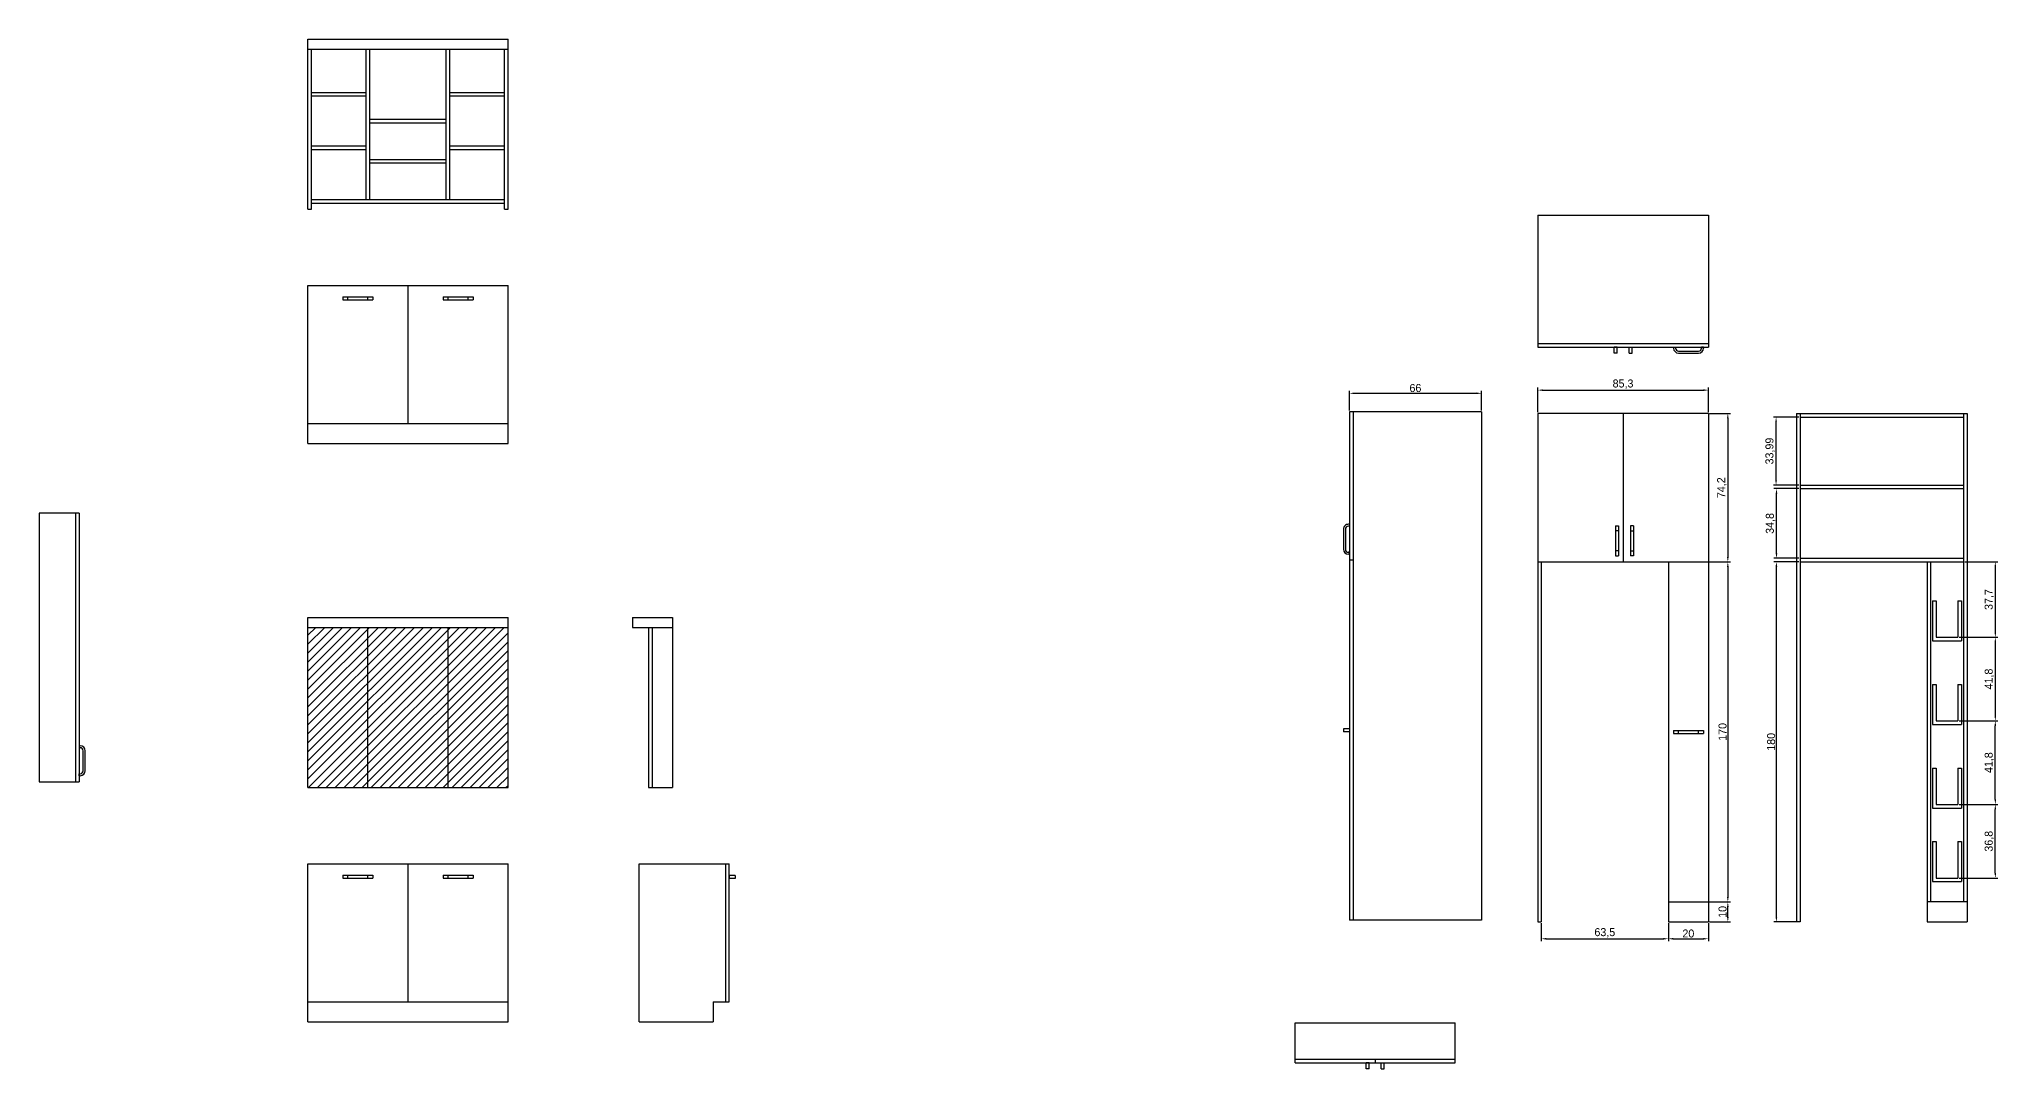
# Model space of a CAD drawing. Header units: millimetres. Extents: x 169 to 4368, y -1049 to 1924.
# Drawn here: x 1275 to 2254, y 1357 to 1872 of the extents above; entities that cross this region are included whole.
import ezdxf

# ---------------------------------------------------------------- set-up
doc = ezdxf.new("R2010")
doc.units = ezdxf.units.MM
doc.layers.add('Wymiar', color=7, linetype='Continuous', true_color=0x9e9e9e)
doc.dimstyles.new('ISO-25', dxfattribs={"dimtxt": 2.5, "dimasz": 2.5, "dimexe": 1.25, "dimexo": 0.625, "dimtad": 1, "dimtxsty": 'Standard', "dimcen": 2.5, "dimadec": 0, "dimazin": 0, "dimtfac": 1, "dimtmove": 0, "dimatfit": 3, "dimfxl": 1, "dimarcsym": 0})

# ---------------------------------------------------------------- blocks, each defined once
blk = doc.blocks.new('Z$W@#27982')
for p, q in [((0, 3), (0, 2.5)), ((0, 3), (1, 3)), ((1, 3), (1, 2.5)), ((2.5, 1), (12.5, 1)), ((2.5, 0), (12.5, 0)), ((15, 3), (14, 3)), ((14, 3), (14, 2.5)), ((15, 3), (15, 2.5))]:
    blk.add_line(p, q)
for centre, radius, start, end in [((2.5, 2.5), 2.5, 180, 270), ((2.5, 2.5), 1.5, 180, 270), ((12.5, 2.5), 1.5, 270, 0), ((12.5, 2.5), 2.5, 270, 0)]:
    blk.add_arc(centre, radius, start, end)
blk = doc.blocks.new('*D293')
at = {"layer": 'Defpoints', "color": 0}
for p in [(1995.86, 1695), (1929.86, 1685.72), (1995.86, 1685.72)]:
    blk.add_point(p, dxfattribs=at)
at = {"layer": 'Wymiar', "color": 0, "lineweight": -2}
for p, q in [((1929.86, 1686.35), (1929.86, 1696.25)), ((1932.36, 1695), (1993.36, 1695)), ((1995.86, 1686.35), (1995.86, 1696.25))]:
    blk.add_line(p, q, dxfattribs=at)
at = {"layer": 'Wymiar', "color": 0}
for points in [[(1932.36, 1695.42), (1932.36, 1694.59), (1929.86, 1695)], [(1993.36, 1694.59), (1993.36, 1695.42), (1995.86, 1695)]]:
    blk.add_solid(points, dxfattribs=at)
at = {"layer": 'Wymiar', "color": 0, "insert": (1962.86, 1697.63), "char_height": 4, "attachment_point": 5}
blk.add_mtext('66', dxfattribs=at)
blk = doc.blocks.new('*D295')
at = {"layer": 'Defpoints', "color": 0}
for p in [(2109.29, 1696.59), (2023.99, 1684.92), (2109.29, 1684.92)]:
    blk.add_point(p, dxfattribs=at)
at = {"layer": 'Wymiar', "color": 0, "lineweight": -2}
for p, q in [((2023.99, 1685.55), (2023.99, 1697.84)), ((2026.49, 1696.59), (2106.79, 1696.59)), ((2109.29, 1685.55), (2109.29, 1697.84))]:
    blk.add_line(p, q, dxfattribs=at)
at = {"layer": 'Wymiar', "color": 0}
for points in [[(2026.49, 1697.01), (2026.49, 1696.17), (2023.99, 1696.59)], [(2106.79, 1696.17), (2106.79, 1697.01), (2109.29, 1696.59)]]:
    blk.add_solid(points, dxfattribs=at)
at = {"layer": 'Wymiar', "color": 0, "insert": (2066.64, 1699.55), "char_height": 4, "attachment_point": 5}
blk.add_mtext('85,3', dxfattribs=at)
blk = doc.blocks.new('*D296')
at = {"layer": 'Defpoints', "color": 0}
for p in [(2025.79, 1430.72), (2089.29, 1430.72), (2089.29, 1422.28)]:
    blk.add_point(p, dxfattribs=at)
at = {"layer": 'Wymiar', "color": 0, "lineweight": -2}
for p, q in [((2025.79, 1430.1), (2025.79, 1421.03)), ((2089.29, 1430.1), (2089.29, 1421.03)), ((2028.29, 1422.28), (2086.79, 1422.28))]:
    blk.add_line(p, q, dxfattribs=at)
at = {"layer": 'Wymiar', "color": 0}
for points in [[(2028.29, 1422.69), (2028.29, 1421.86), (2025.79, 1422.28)], [(2086.79, 1421.86), (2086.79, 1422.69), (2089.29, 1422.28)]]:
    blk.add_solid(points, dxfattribs=at)
at = {"layer": 'Wymiar', "color": 0, "insert": (2057.54, 1425.23), "char_height": 4, "attachment_point": 5}
blk.add_mtext('63,5', dxfattribs=at)
blk = doc.blocks.new('*D297')
at = {"layer": 'Defpoints', "color": 0}
for p in [(2089.29, 1430.72), (2109.29, 1430.72), (2109.29, 1422.28)]:
    blk.add_point(p, dxfattribs=at)
at = {"layer": 'Wymiar', "color": 0, "lineweight": -2}
for p, q in [((2089.29, 1430.1), (2089.29, 1421.03)), ((2109.29, 1430.1), (2109.29, 1421.03)), ((2091.79, 1422.28), (2106.79, 1422.28))]:
    blk.add_line(p, q, dxfattribs=at)
at = {"layer": 'Wymiar', "color": 0}
for points in [[(2091.79, 1422.69), (2091.79, 1421.86), (2089.29, 1422.28)], [(2106.79, 1421.86), (2106.79, 1422.69), (2109.29, 1422.28)]]:
    blk.add_solid(points, dxfattribs=at)
at = {"layer": 'Wymiar', "color": 0, "insert": (2099.29, 1424.9), "char_height": 4, "attachment_point": 5}
blk.add_mtext('20', dxfattribs=at)
blk = doc.blocks.new('*D298')
at = {"layer": 'Defpoints', "color": 0}
for p in [(2109.29, 1684.92), (2109.29, 1610.72), (2119.03, 1610.72)]:
    blk.add_point(p, dxfattribs=at)
at = {"layer": 'Wymiar', "color": 0, "lineweight": -2}
for p, q in [((2109.92, 1684.92), (2120.28, 1684.92)), ((2119.03, 1682.42), (2119.03, 1613.22)), ((2109.92, 1610.72), (2120.28, 1610.72))]:
    blk.add_line(p, q, dxfattribs=at)
at = {"layer": 'Wymiar', "color": 0}
for points in [[(2119.44, 1682.42), (2118.61, 1682.42), (2119.03, 1684.92)], [(2118.61, 1613.22), (2119.44, 1613.22), (2119.03, 1610.72)]]:
    blk.add_solid(points, dxfattribs=at)
at = {"layer": 'Wymiar', "color": 0, "insert": (2116.07, 1647.82), "char_height": 4, "attachment_point": 5, "rotation": 90}
blk.add_mtext('74,2', dxfattribs=at)
blk = doc.blocks.new('*D299')
at = {"layer": 'Defpoints', "color": 0}
for p in [(2109.29, 1440.72), (2119.03, 1440.72), (2109.29, 1430.72)]:
    blk.add_point(p, dxfattribs=at)
at = {"layer": 'Wymiar', "color": 0, "lineweight": -2}
for p, q in [((2109.92, 1440.72), (2120.28, 1440.72)), ((2109.92, 1430.72), (2120.28, 1430.72)), ((2119.03, 1433.22), (2119.03, 1438.22))]:
    blk.add_line(p, q, dxfattribs=at)
at = {"layer": 'Wymiar', "color": 0}
for points in [[(2119.44, 1438.22), (2118.61, 1438.22), (2119.03, 1440.72)], [(2118.61, 1433.22), (2119.44, 1433.22), (2119.03, 1430.72)]]:
    blk.add_solid(points, dxfattribs=at)
at = {"layer": 'Wymiar', "color": 0, "insert": (2116.4, 1435.72), "char_height": 4, "attachment_point": 5, "rotation": 90}
blk.add_mtext('10', dxfattribs=at)
blk = doc.blocks.new('*D300')
at = {"layer": 'Defpoints', "color": 0}
for p in [(2109.29, 1610.72), (2109.29, 1440.72), (2119.03, 1440.72)]:
    blk.add_point(p, dxfattribs=at)
at = {"layer": 'Wymiar', "color": 0, "lineweight": -2}
for p, q in [((2109.92, 1610.72), (2120.28, 1610.72)), ((2119.03, 1608.22), (2119.03, 1443.22)), ((2109.92, 1440.72), (2120.28, 1440.72))]:
    blk.add_line(p, q, dxfattribs=at)
at = {"layer": 'Wymiar', "color": 0}
for points in [[(2119.44, 1608.22), (2118.61, 1608.22), (2119.03, 1610.72)], [(2118.61, 1443.22), (2119.44, 1443.22), (2119.03, 1440.72)]]:
    blk.add_solid(points, dxfattribs=at)
at = {"layer": 'Wymiar', "color": 0, "insert": (2116.4, 1525.72), "char_height": 4, "attachment_point": 5, "rotation": 90}
blk.add_mtext('170', dxfattribs=at)
blk = doc.blocks.new('Z$W@#9010')
for p, q in [((3, 1.5), (0, 1.5)), ((0, 1.5), (0, 0)), ((3, 0), (0, 0)), ((3, 1.5), (3, 0))]:
    blk.add_line(p, q)
blk = doc.blocks.new('Z$W@#4757')
for p, q in [((0, 3), (0, 2.5)), ((0, 3), (1, 3)), ((1, 3), (1, 2.5)), ((1, 3), (14, 3)), ((2.5, 1), (12.5, 1)), ((2.5, 0), (12.5, 0)), ((15, 3), (14, 3)), ((14, 3), (14, 2.5)), ((15, 3), (15, 2.5))]:
    blk.add_line(p, q)
for centre, radius, start, end in [((2.5, 2.5), 2.5, 180, 270), ((2.5, 2.5), 1.5, 180, 270), ((12.5, 2.5), 1.5, 270, 0), ((12.5, 2.5), 2.5, 270, 0)]:
    blk.add_arc(centre, radius, start, end)
blk = doc.blocks.new('Z$W@#19169')
for p, q in [((3, 254.2), (3, 0)), ((69, 254.2), (3, 254.2)), ((4.8, 254.2), (4.8, 0)), ((69, 254.2), (69, 0)), ((4.8, 180), (3, 180)), ((69, 0), (3, 0))]:
    blk.add_line(p, q)
at = {"rotation": -90.00000000000001}
blk.add_blockref('Z$W@#4757', (0, 198), dxfattribs=at)
blk.add_blockref('Z$W@#9010', (0, 94.25))
blk = doc.blocks.new('Z$W@#15724')
for p, q in [((0, 254.2), (0, 0)), ((85.3, 254.2), (0, 254.2)), ((42.65, 254.2), (42.65, 180)), ((85.3, 254.2), (85.3, 0)), ((38.9, 198), (38.9, 183)), ((38.9, 198), (40.4, 198)), ((40.4, 198), (40.4, 183)), ((46.4, 198), (46.4, 183)), ((47.9, 198), (46.4, 198)), ((47.9, 198), (47.9, 183)), ((40.4, 195.5), (38.9, 195.5)), ((46.4, 195.5), (47.9, 195.5)), ((0, 180), (85.3, 180)), ((1.8, 180), (1.8, 0)), ((40.4, 185.5), (38.9, 185.5)), ((38.9, 183), (40.4, 183)), ((46.4, 185.5), (47.9, 185.5)), ((47.9, 183), (46.4, 183)), ((65.3, 180), (65.3, 0)), ((67.8, 95.75), (82.8, 95.75)), ((67.8, 95.75), (67.8, 94.25)), ((67.8, 94.25), (82.8, 94.25)), ((70.3, 94.25), (70.3, 95.75)), ((80.3, 94.25), (80.3, 95.75)), ((82.8, 95.75), (82.8, 94.25)), ((65.3, 10.1), (85.3, 10.1)), ((0, 0), (1.8, 0)), ((65.3, 0), (85.3, 0))]:
    blk.add_line(p, q)
blk = doc.blocks.new('*D306')
at = {"layer": 'Defpoints', "color": 0}
for p in [(2143.14, 1683.12), (2155.12, 1683.12), (2155.12, 1649.14)]:
    blk.add_point(p, dxfattribs=at)
at = {"layer": 'Wymiar', "color": 0, "lineweight": -2}
for p, q in [((2154.49, 1683.12), (2141.89, 1683.12)), ((2143.14, 1651.64), (2143.14, 1680.62)), ((2154.49, 1649.14), (2141.89, 1649.14))]:
    blk.add_line(p, q, dxfattribs=at)
at = {"layer": 'Wymiar', "color": 0}
for points in [[(2143.56, 1680.62), (2142.73, 1680.62), (2143.14, 1683.12)], [(2142.73, 1651.64), (2143.56, 1651.64), (2143.14, 1649.14)]]:
    blk.add_solid(points, dxfattribs=at)
at = {"layer": 'Wymiar', "color": 0, "insert": (2140.19, 1666.13), "char_height": 4, "attachment_point": 5, "rotation": 90}
blk.add_mtext('33,99', dxfattribs=at)
blk = doc.blocks.new('*D307')
at = {"layer": 'Defpoints', "color": 0}
for p in [(2143.35, 1647.34), (2155.12, 1647.34), (2155.12, 1612.54)]:
    blk.add_point(p, dxfattribs=at)
at = {"layer": 'Wymiar', "color": 0, "lineweight": -2}
for p, q in [((2154.49, 1647.34), (2142.1, 1647.34)), ((2143.35, 1615.04), (2143.35, 1644.84)), ((2154.49, 1612.54), (2142.1, 1612.54))]:
    blk.add_line(p, q, dxfattribs=at)
at = {"layer": 'Wymiar', "color": 0}
for points in [[(2143.77, 1644.84), (2142.93, 1644.84), (2143.35, 1647.34)], [(2142.93, 1615.04), (2143.77, 1615.04), (2143.35, 1612.54)]]:
    blk.add_solid(points, dxfattribs=at)
at = {"layer": 'Wymiar', "color": 0, "insert": (2140.39, 1629.94), "char_height": 4, "attachment_point": 5, "rotation": 90}
blk.add_mtext('34,8', dxfattribs=at)
blk = doc.blocks.new('*D308')
at = {"layer": 'Defpoints', "color": 0}
for p in [(2143.3, 1610.74), (2155.12, 1610.74), (2155.12, 1430.74)]:
    blk.add_point(p, dxfattribs=at)
at = {"layer": 'Wymiar', "color": 0, "lineweight": -2}
for p, q in [((2154.49, 1610.74), (2142.05, 1610.74)), ((2143.3, 1433.24), (2143.3, 1608.24)), ((2154.49, 1430.74), (2142.05, 1430.74))]:
    blk.add_line(p, q, dxfattribs=at)
at = {"layer": 'Wymiar', "color": 0}
for points in [[(2143.72, 1608.24), (2142.88, 1608.24), (2143.3, 1610.74)], [(2142.88, 1433.24), (2143.72, 1433.24), (2143.3, 1430.74)]]:
    blk.add_solid(points, dxfattribs=at)
at = {"layer": 'Wymiar', "color": 0, "insert": (2140.68, 1520.74), "char_height": 4, "attachment_point": 5, "rotation": 90}
blk.add_mtext('180', dxfattribs=at)
blk = doc.blocks.new('*D309')
at = {"layer": 'Defpoints', "color": 0}
for p in [(2236.82, 1610.74), (2234.02, 1573.04), (2252.74, 1573.04)]:
    blk.add_point(p, dxfattribs=at)
at = {"layer": 'Wymiar', "color": 0, "lineweight": -2}
for p, q in [((2237.44, 1610.74), (2253.99, 1610.74)), ((2252.74, 1608.24), (2252.74, 1575.54)), ((2234.64, 1573.04), (2253.99, 1573.04))]:
    blk.add_line(p, q, dxfattribs=at)
at = {"layer": 'Wymiar', "color": 0}
for points in [[(2253.16, 1608.24), (2252.33, 1608.24), (2252.74, 1610.74)], [(2252.33, 1575.54), (2253.16, 1575.54), (2252.74, 1573.04)]]:
    blk.add_solid(points, dxfattribs=at)
at = {"layer": 'Wymiar', "color": 0, "insert": (2249.79, 1591.89), "char_height": 4, "attachment_point": 5, "rotation": 90}
blk.add_mtext('37,7', dxfattribs=at)
blk = doc.blocks.new('*D310')
at = {"layer": 'Defpoints', "color": 0}
for p in [(2234.02, 1573.04), (2234.02, 1531.24), (2252.74, 1531.24)]:
    blk.add_point(p, dxfattribs=at)
at = {"layer": 'Wymiar', "color": 0, "lineweight": -2}
for p, q in [((2234.64, 1573.04), (2253.99, 1573.04)), ((2252.74, 1570.54), (2252.74, 1533.74)), ((2234.64, 1531.24), (2253.99, 1531.24))]:
    blk.add_line(p, q, dxfattribs=at)
at = {"layer": 'Wymiar', "color": 0}
for points in [[(2253.16, 1570.54), (2252.33, 1570.54), (2252.74, 1573.04)], [(2252.33, 1533.74), (2253.16, 1533.74), (2252.74, 1531.24)]]:
    blk.add_solid(points, dxfattribs=at)
at = {"layer": 'Wymiar', "color": 0, "insert": (2249.79, 1552.14), "char_height": 4, "attachment_point": 5, "rotation": 90}
blk.add_mtext('41,8', dxfattribs=at)
blk = doc.blocks.new('*D311')
at = {"layer": 'Defpoints', "color": 0}
for p in [(2234.02, 1531.24), (2252.74, 1531.24), (2234.02, 1489.44)]:
    blk.add_point(p, dxfattribs=at)
at = {"layer": 'Wymiar', "color": 0, "lineweight": -2}
for p, q in [((2234.64, 1531.24), (2253.99, 1531.24)), ((2252.74, 1491.94), (2252.74, 1528.74)), ((2234.64, 1489.44), (2253.99, 1489.44))]:
    blk.add_line(p, q, dxfattribs=at)
at = {"layer": 'Wymiar', "color": 0}
for points in [[(2253.16, 1528.74), (2252.33, 1528.74), (2252.74, 1531.24)], [(2252.33, 1491.94), (2253.16, 1491.94), (2252.74, 1489.44)]]:
    blk.add_solid(points, dxfattribs=at)
at = {"layer": 'Wymiar', "color": 0, "insert": (2249.79, 1510.34), "char_height": 4, "attachment_point": 5, "rotation": 90}
blk.add_mtext('41,8', dxfattribs=at)
blk = doc.blocks.new('*D312')
at = {"layer": 'Defpoints', "color": 0}
for p in [(2234.02, 1489.44), (2252.74, 1489.44), (2234.02, 1452.64)]:
    blk.add_point(p, dxfattribs=at)
at = {"layer": 'Wymiar', "color": 0, "lineweight": -2}
for p, q in [((2234.64, 1489.44), (2253.99, 1489.44)), ((2252.74, 1455.14), (2252.74, 1486.94)), ((2234.64, 1452.64), (2253.99, 1452.64))]:
    blk.add_line(p, q, dxfattribs=at)
at = {"layer": 'Wymiar', "color": 0}
for points in [[(2253.16, 1486.94), (2252.33, 1486.94), (2252.74, 1489.44)], [(2252.33, 1455.14), (2253.16, 1455.14), (2252.74, 1452.64)]]:
    blk.add_solid(points, dxfattribs=at)
at = {"layer": 'Wymiar', "color": 0, "insert": (2249.79, 1471.04), "char_height": 4, "attachment_point": 5, "rotation": 90}
blk.add_mtext('36,8', dxfattribs=at)
blk = doc.blocks.new('Z$W@#5437')
for p, q in [((0, 4.8), (0, 23)), ((0, 23), (80, 23)), ((80, 4.8), (80, 23)), ((0, 4.8), (80, 4.8)), ((0, 3), (0, 4.8)), ((0, 3), (40, 3)), ((35.5, 0), (35.5, 3)), ((37, 3), (35.5, 3)), ((37, 0), (35.5, 0)), ((37, 0), (37, 3)), ((40, 4.8), (40, 3)), ((40, 3), (80, 3)), ((43, 0), (43, 3)), ((43, 3), (44.5, 3)), ((43, 0), (44.5, 0)), ((44.5, 0), (44.5, 3)), ((80, 3), (80, 4.8))]:
    blk.add_line(p, q)

msp = doc.modelspace()

# ---------------------------------------------------------------- hatches: boundary and pattern name
h = msp.add_hatch()
h.set_pattern_fill('ANSI31', color=256, style=0)
h.set_pattern_definition([(45, (-433.5623, 328.4624), (-2.245064, 2.245064), [])])
h.paths.add_polyline_path([(1479.263, 1497.957), (1479.263, 1577.957), (1439.263, 1577.957), (1439.263, 1497.957)])
h.paths.add_polyline_path([(1409.263, 1497.957), (1439.263, 1497.957), (1439.263, 1577.957), (1409.263, 1577.957)])
h.paths.add_polyline_path([(1509.263, 1497.957), (1509.263, 1577.957), (1479.263, 1577.957), (1479.263, 1497.957)])

# ---------------------------------------------------------------- linework, layer by layer
for p, q in [((1409.263, 1787.069), (1409.263, 1872.069)), ((1409.263, 1872.069), (1509.263, 1872.069)), ((1509.263, 1787.069), (1509.263, 1872.069)), ((1409.263, 1867.069), (1509.263, 1867.069)), ((1411.063, 1787.069), (1411.063, 1867.069)), ((1438.363, 1791.869), (1438.363, 1867.069)), ((1440.163, 1791.869), (1440.163, 1867.069)), ((1478.363, 1791.869), (1478.363, 1867.069)), ((1480.163, 1791.869), (1480.163, 1867.069)), ((1507.463, 1787.069), (1507.463, 1867.069)), ((1411.063, 1845.469), (1438.363, 1845.469)), ((1411.063, 1843.669), (1438.363, 1843.669)), ((1480.163, 1845.469), (1507.463, 1845.469)), ((1480.163, 1843.669), (1507.463, 1843.669)), ((1440.163, 1832.069), (1478.363, 1832.069)), ((1440.163, 1830.269), (1478.363, 1830.269)), ((1411.063, 1818.669), (1438.363, 1818.669)), ((1411.063, 1816.869), (1438.363, 1816.869)), ((1440.163, 1811.969), (1478.363, 1811.969)), ((1480.163, 1818.669), (1507.463, 1818.669)), ((1480.163, 1816.869), (1507.463, 1816.869)), ((1440.163, 1810.169), (1478.363, 1810.169)), ((1411.063, 1791.869), (1507.463, 1791.869)), ((1409.263, 1787.069), (1411.063, 1787.069)), ((1411.063, 1790.069), (1507.463, 1790.069)), ((1507.463, 1787.069), (1509.263, 1787.069)), ((2024.09, 1784.12), (2024.09, 1719.92)), ((2024.09, 1784.12), (2109.39, 1784.12)), ((2109.39, 1784.12), (2109.39, 1719.92)), ((1409.263, 1669.93), (1409.263, 1748.93)), ((1409.263, 1748.93), (1509.263, 1748.93)), ((1426.763, 1743.28), (1441.763, 1743.28)), ((1426.763, 1743.28), (1426.763, 1741.78)), ((1429.263, 1741.78), (1429.263, 1743.28)), ((1439.263, 1741.78), (1439.263, 1743.28)), ((1441.763, 1743.28), (1441.763, 1741.78)), ((1459.263, 1748.93), (1459.263, 1679.93)), ((1476.763, 1743.28), (1491.763, 1743.28)), ((1476.763, 1743.28), (1476.763, 1741.78)), ((1479.263, 1741.78), (1479.263, 1743.28)), ((1489.263, 1741.78), (1489.263, 1743.28)), ((1491.763, 1743.28), (1491.763, 1741.78)), ((1509.263, 1669.93), (1509.263, 1748.93)), ((1426.763, 1741.78), (1441.763, 1741.78)), ((1476.763, 1741.78), (1491.763, 1741.78)), ((2024.09, 1719.92), (2109.39, 1719.92)), ((2024.09, 1719.92), (2024.09, 1718.12)), ((2024.09, 1718.12), (2066.74, 1718.12)), ((2062.24, 1715.12), (2062.24, 1718.12)), ((2063.74, 1718.12), (2062.24, 1718.12)), ((2063.74, 1715.12), (2062.24, 1715.12)), ((2063.74, 1715.12), (2063.74, 1718.12)), ((2066.74, 1718.12), (2109.39, 1718.12)), ((2069.74, 1715.12), (2069.74, 1718.12)), ((2069.74, 1718.12), (2071.24, 1718.12)), ((2069.74, 1715.12), (2071.24, 1715.12)), ((2071.24, 1715.12), (2071.24, 1718.12)), ((2091.89, 1718.12), (2091.89, 1717.62)), ((2091.89, 1718.12), (2092.89, 1718.12)), ((2092.89, 1718.12), (2092.89, 1717.62)), ((2094.39, 1716.12), (2104.39, 1716.12)), ((2094.39, 1715.12), (2104.39, 1715.12)), ((2106.89, 1718.12), (2105.89, 1718.12)), ((2105.89, 1718.12), (2105.89, 1717.62)), ((2106.89, 1718.12), (2106.89, 1717.62)), ((2109.39, 1719.92), (2109.39, 1718.12)), ((2153.316, 1684.923), (2153.316, 1430.738)), ((2153.316, 1684.923), (2238.616, 1684.923)), ((2155.116, 1684.923), (2155.116, 1430.738)), ((2236.816, 1684.923), (2236.816, 1440.838)), ((2238.616, 1684.923), (2238.616, 1610.738)), ((2238.616, 1684.923), (2238.616, 1430.738)), ((1409.263, 1679.93), (1509.263, 1679.93)), ((2155.116, 1683.123), (2236.816, 1683.123)), ((1409.263, 1669.93), (1509.263, 1669.93)), ((2155.116, 1649.138), (2236.816, 1649.138)), ((2155.116, 1647.338), (2236.816, 1647.338)), ((1274.893, 1635.018), (1274.893, 1500.818)), ((1294.893, 1635.018), (1274.893, 1635.018)), ((1293.093, 1635.018), (1293.093, 1500.818)), ((1294.893, 1635.018), (1294.893, 1500.818)), ((2155.116, 1612.538), (2236.816, 1612.538)), ((2155.116, 1610.738), (2236.816, 1610.738)), ((2218.616, 1610.738), (2218.616, 1430.738)), ((2220.416, 1610.738), (2220.416, 1440.838)), ((2221.416, 1591.238), (2221.416, 1571.238)), ((2221.416, 1591.238), (2223.216, 1591.238)), ((2223.216, 1591.238), (2223.216, 1573.038)), ((2234.016, 1591.238), (2234.016, 1573.038)), ((2234.016, 1591.238), (2235.816, 1591.238)), ((2235.816, 1591.238), (2235.816, 1571.238)), ((1409.263, 1497.957), (1409.263, 1582.957)), ((1409.263, 1582.957), (1509.263, 1582.957)), ((1409.263, 1577.957), (1509.263, 1577.957)), ((1439.263, 1497.957), (1439.263, 1577.957)), ((1479.263, 1497.957), (1479.263, 1577.957)), ((1509.263, 1497.957), (1509.263, 1582.957)), ((1571.478, 1582.957), (1591.478, 1582.957)), ((1571.478, 1582.957), (1571.478, 1577.957)), ((1571.478, 1577.957), (1591.478, 1577.957)), ((1579.478, 1577.957), (1579.478, 1497.957)), ((1581.278, 1577.957), (1581.278, 1497.957)), ((1591.478, 1582.957), (1591.478, 1497.957)), ((2221.416, 1571.238), (2235.816, 1571.238)), ((2223.216, 1573.038), (2234.016, 1573.038)), ((2221.416, 1549.438), (2221.416, 1529.438)), ((2221.416, 1549.438), (2223.216, 1549.438)), ((2223.216, 1549.438), (2223.216, 1531.238)), ((2234.016, 1549.438), (2234.016, 1531.238)), ((2234.016, 1549.438), (2235.816, 1549.438)), ((2235.816, 1549.438), (2235.816, 1529.438)), ((2221.416, 1529.438), (2235.816, 1529.438)), ((2223.216, 1531.238), (2234.016, 1531.238)), ((1274.893, 1500.818), (1294.893, 1500.818)), ((2221.416, 1507.638), (2221.416, 1487.638)), ((2221.416, 1507.638), (2223.216, 1507.638)), ((2223.216, 1507.638), (2223.216, 1489.438)), ((2234.016, 1507.638), (2234.016, 1489.438)), ((2234.016, 1507.638), (2235.816, 1507.638)), ((2235.816, 1507.638), (2235.816, 1487.638)), ((1409.263, 1497.957), (1509.263, 1497.957)), ((1579.478, 1497.957), (1591.478, 1497.957)), ((2223.216, 1489.438), (2234.016, 1489.438)), ((2221.416, 1487.638), (2235.816, 1487.638)), ((2221.416, 1470.838), (2221.416, 1450.838)), ((2221.416, 1470.838), (2223.216, 1470.838)), ((2223.216, 1470.838), (2223.216, 1452.638)), ((2234.016, 1470.838), (2234.016, 1452.638)), ((2234.016, 1470.838), (2235.816, 1470.838)), ((2235.816, 1470.838), (2235.816, 1450.838)), ((1409.263, 1380.818), (1409.263, 1459.818)), ((1409.263, 1459.818), (1509.263, 1459.818)), ((1459.263, 1459.818), (1459.263, 1390.818)), ((1509.263, 1380.818), (1509.263, 1459.818)), ((1574.852, 1459.818), (1618.052, 1459.818)), ((1574.852, 1380.818), (1574.852, 1459.818)), ((1618.052, 1459.818), (1618.052, 1390.818)), ((1618.052, 1459.818), (1619.852, 1459.818)), ((1619.852, 1390.818), (1619.852, 1459.818)), ((1426.763, 1454.168), (1441.763, 1454.168)), ((1426.763, 1454.168), (1426.763, 1452.668)), ((1426.763, 1452.668), (1441.763, 1452.668)), ((1429.263, 1452.668), (1429.263, 1454.168)), ((1439.263, 1452.668), (1439.263, 1454.168)), ((1441.763, 1454.168), (1441.763, 1452.668)), ((1476.763, 1454.168), (1491.763, 1454.168)), ((1476.763, 1454.168), (1476.763, 1452.668)), ((1476.763, 1452.668), (1491.763, 1452.668)), ((1479.263, 1452.668), (1479.263, 1454.168)), ((1489.263, 1452.668), (1489.263, 1454.168)), ((1491.763, 1454.168), (1491.763, 1452.668)), ((1622.852, 1453.988), (1619.852, 1453.988)), ((1619.852, 1453.988), (1619.852, 1452.488)), ((1622.852, 1452.488), (1619.852, 1452.488)), ((1622.852, 1453.988), (1622.852, 1452.488)), ((2221.416, 1450.838), (2235.816, 1450.838)), ((2223.216, 1452.638), (2234.016, 1452.638)), ((2218.616, 1440.838), (2238.616, 1440.838)), ((2155.116, 1430.738), (2153.316, 1430.738)), ((2218.616, 1430.738), (2238.616, 1430.738)), ((1409.263, 1390.818), (1509.263, 1390.818)), ((1611.852, 1390.818), (1619.852, 1390.818)), ((1611.852, 1390.818), (1611.852, 1380.818)), ((1409.263, 1380.818), (1509.263, 1380.818)), ((1574.852, 1380.818), (1611.852, 1380.818))]:
    msp.add_line(p, q)
for centre, radius, start, end in [((2094.39, 1717.62), 2.5, 180, 270), ((2094.39, 1717.62), 1.5, 180, 270), ((2104.39, 1717.62), 1.5, 270, 0), ((2104.39, 1717.62), 2.5, 270, 0)]:
    msp.add_arc(centre, radius, start, end)

# ---------------------------------------------------------------- block references
for name, p in [('Z$W@#19169', (1926.862, 1431.523)), ('Z$W@#15724', (2023.99, 1430.723)), ('Z$W@#5437', (1902.746, 1357.256))]:
    msp.add_blockref(name, p)
at = {"rotation": 90}
msp.add_blockref('Z$W@#27982', (1297.893, 1503.818), dxfattribs=at)

# ---------------------------------------------------------------- dimensions: what is measured, and where the dimension line sits
at = {"layer": 'Wymiar'}
for base, p1, p2, picture, middle in [((1995.862, 1695.003), (1929.862, 1685.723), (1995.862, 1685.723), '*D293', (1962.862, 1697.628)), ((2109.29, 1696.592), (2023.99, 1684.923), (2109.29, 1684.923), '*D295', (2066.64, 1699.55)), ((2089.29, 1422.276), (2025.79, 1430.723), (2089.29, 1430.723), '*D296', (2057.54, 1425.234)), ((2109.29, 1422.276), (2089.29, 1430.723), (2109.29, 1430.723), '*D297', (2099.29, 1424.901))]:
    dim = msp.add_linear_dim(base=base, p1=p1, p2=p2, dimstyle='ISO-25', override={"dimtxt": 4}, dxfattribs=at)
    dim.commit()
    dim.dimension.update_dxf_attribs({"geometry": picture, "text_midpoint": middle})
for base, p1, p2, picture, middle in [((2119.027, 1610.723), (2109.29, 1684.923), (2109.29, 1610.723), '*D298', (2116.068, 1647.823)), ((2143.1438, 1683.1235), (2155.1161, 1649.138), (2155.1161, 1683.1235), '*D306', (2140.1854, 1666.1307)), ((2143.35, 1647.338), (2155.116, 1612.538), (2155.116, 1647.338), '*D307', (2140.391, 1629.938)), ((2119.027, 1440.723), (2109.29, 1610.723), (2109.29, 1440.723), '*D300', (2116.402, 1525.723)), ((2143.301, 1610.738), (2155.116, 1430.738), (2155.116, 1610.738), '*D308', (2140.676, 1520.738)), ((2252.743, 1573.038), (2236.816, 1610.738), (2234.016, 1573.038), '*D309', (2249.785, 1591.888)), ((2252.743, 1531.238), (2234.016, 1573.038), (2234.016, 1531.238), '*D310', (2249.785, 1552.138)), ((2252.743, 1531.238), (2234.016, 1489.438), (2234.016, 1531.238), '*D311', (2249.785, 1510.338)), ((2252.743, 1489.438), (2234.016, 1452.638), (2234.016, 1489.438), '*D312', (2249.785, 1471.038)), ((2119.027, 1440.723), (2109.29, 1430.723), (2109.29, 1440.723), '*D299', (2116.402, 1435.723))]:
    dim = msp.add_linear_dim(base=base, p1=p1, p2=p2, angle=90, dimstyle='ISO-25', override={"dimtxt": 4}, dxfattribs=at)
    dim.commit()
    dim.dimension.update_dxf_attribs({"geometry": picture, "text_midpoint": middle})

doc.saveas('drawing.dxf')
